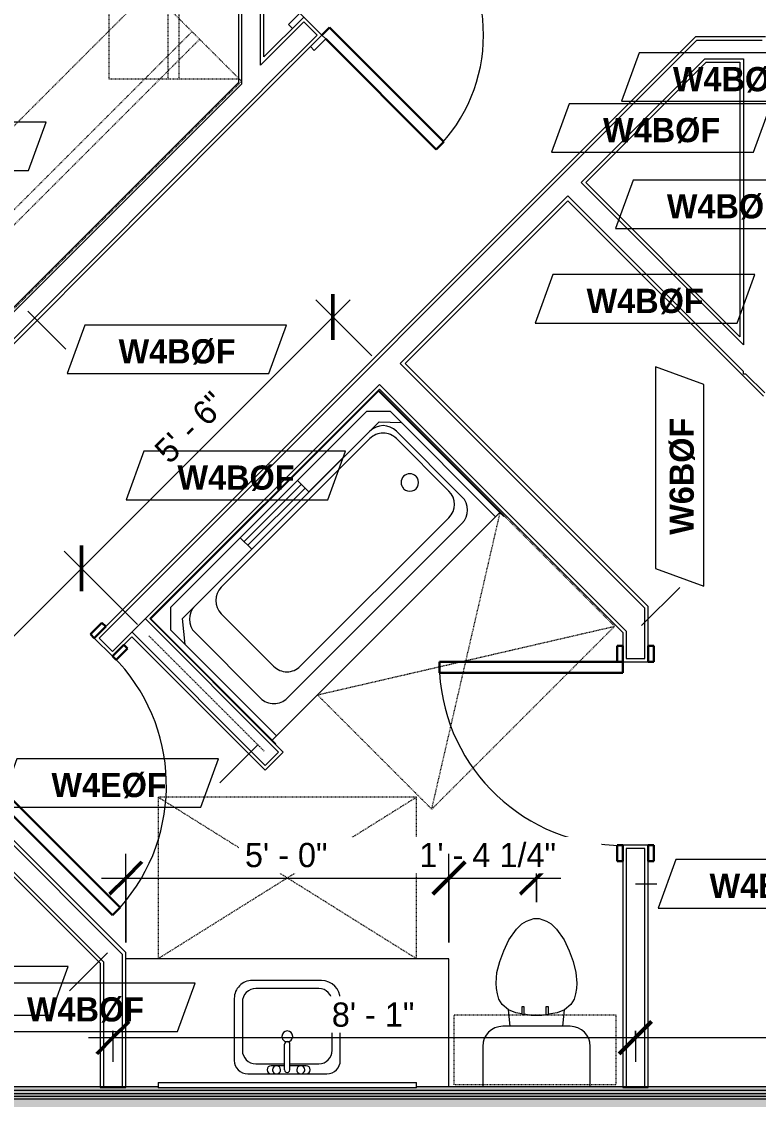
# Model space of a CAD drawing. Header units: inches. Extents: x -4010 to -1872, y 9846 to 12241.
# Drawn here: x -2395.5 to -2258.8, y 10417.9 to 10618 of the extents above; entities that cross this region are included whole.
import ezdxf

# ---------------------------------------------------------------- set-up
doc = ezdxf.new("R2010")
doc.units = ezdxf.units.IN
doc.header["$MEASUREMENT"] = 0
doc.linetypes.add('Dash', pattern=[0.25, 0.125, -0.125])
doc.linetypes.add('Dash 3_32_', pattern=[0.1875, 0.09375, -0.09375])
for name, color, linetype, lineweight in [('0-1', 7, 'Continuous', 5), ('A-ANNO-DIMS', 211, 'Continuous', 9), ('A-ANNO-DIMS-48', 211, 'Continuous', 9), ('A-DETL-1', 90, 'Dash 3_32_', 18), ('A-DOOR-3', 31, 'Continuous', 9), ('A-DOOR-4', 31, 'Continuous', 30), ('A-DOOR-FRAM-3', 31, 'Continuous', 30), ('A-GENM', 5, 'Continuous', 9), ('A-GENM-HDLN', 13, 'Dash', 9), ('A-WALL', 113, 'Continuous', 18), ('A-WALL-2', 250, 'Continuous', 18), ('A-WALL-3', 113, 'Continuous', 9), ('A-WALL-IDEN', 211, 'Continuous', 9), ('I-WALL-2', 241, 'Continuous', 5), ('I-WALL-3', 7, 'Continuous', 9), ('I-WALL-4', 2, 'Continuous', 9), ('P-SANR-FIXT', 6, 'Continuous', 9), ('Q-CASE', 31, 'Continuous', 9), ('Q-CASE-2', 31, 'Dash', 9), ('Q-CASE-HDLN', 31, 'Dash', 9)]:
    doc.layers.add(name, color=color, linetype=linetype, lineweight=lineweight)
doc.styles.add('Century Gothic', font='ufonts.com_century-gothic.ttf', dxfattribs={"height": 4.5})
doc.styles.add('Century Gothic_B', font='GOTHICB.TTF', dxfattribs={"height": 4.5})
doc.dimstyles.new('OD_1__HACK_2', dxfattribs={"dimscale": 12, "dimtxt": 4.698757, "dimasz": 0.5, "dimexe": 0.375, "dimexo": 0.25, "dimgap": 0.0625, "dimtad": 1, "dimdec": 4, "dimrnd": 0.0625, "dimzin": 3, "dimdsep": 46, "dimlunit": 4, "dimtxsty": 'Century Gothic', "dimblk1": 'OBLIQUE', "dimblk2": 'OBLIQUE', "dimsah": 1, "dimcen": 0.09, "dimdle": 0.375, "dimazin": 0, "dimtfac": 1, "dimtdec": 4, "dimtix": 1, "dimtmove": 0, "dimatfit": 3, "dimfxl": 1, "dimtvp": 1, "dimtfill": 1, "dimfrac": 2, "dimtolj": 1, "dimtzin": 0, "dimarcsym": 2})

# ---------------------------------------------------------------- blocks, each defined once
blk = doc.blocks.new('CTR - 1st Phase - Common Walls_rvt-1-UNITS PLANS - 3RD FLOOR')
at = {"layer": 'I-WALL-2'}
for points in [[(-2076.17, 10419.6), (-2076.17, 10420.23), (-2322.22, 10420.23), (-2322.22, 10420.04), (-2370.22, 10420.04), (-2370.22, 10420.23), (-2437.91, 10420.23), (-2437.28, 10419.6), (-2088.01, 10419.6)], [(-2076.17, 10418.48), (-2076.17, 10418.98), (-2437.54, 10418.98), (-2437.04, 10418.48), (-2088.01, 10418.48)], [(-2076.17, 10418.98), (-2076.17, 10419.6), (-2437.28, 10419.6), (-2436.66, 10418.98), (-2088.01, 10418.98)], [(-2076.17, 10412.48), (-2076.17, 10417.98), (-2437.25, 10417.98), (-2435.06, 10415.79), (-2438.37, 10412.48), (-2088.01, 10412.48)], [(-2076.17, 10417.98), (-2076.17, 10418.48), (-2437.75, 10418.48), (-2437.25, 10417.98), (-2088.01, 10417.98)]]:
    blk.add_hatch(color=256, dxfattribs=at).paths.add_polyline_path(points, flags=0)
at = {"layer": 'A-WALL-2'}
for p, q in [((-2076.17, 10419.6), (-2437.28, 10419.6)), ((-2076.17, 10418.98), (-2436.66, 10418.98)), ((-2076.17, 10418.48), (-2436.16, 10418.48)), ((-2076.17, 10417.98), (-2435.66, 10417.98))]:
    blk.add_line(p, q, dxfattribs=at)
at = {"layer": 'I-WALL-3'}
for p, q in [((-2370.22, 10420.23), (-2437.91, 10420.23)), ((-2076.17, 10420.23), (-2322.22, 10420.23))]:
    blk.add_line(p, q, dxfattribs=at)
blk = doc.blocks.new('SWING - SINGLE - FLUSH - 2-10 x 6-8 - PRIVACY-3199407-UNITS PLANS - 3RD FLOOR')
at = {"layer": 'A-DOOR-3'}
blk.add_arc((17, 2.37), 34.07, 93.3657, 180, dxfattribs=at)
at = {"layer": 'A-DOOR-4'}
for p, q in [((15, 2.37), (15, 36.38)), ((17, 36.38), (15, 36.38)), ((17, 2.37), (17, 36.38)), ((17, 2.37), (15, 2.37))]:
    blk.add_line(p, q, dxfattribs=at)
at = {"layer": 'A-DOOR-FRAM-3'}
for p, q in [((-17, 3.37), (-20, 3.37)), ((-20, 3.37), (-20, 2.37)), ((-20, 2.37), (-17, 2.37)), ((-17, 2.37), (-17, 3.37)), ((20, 3.37), (17, 3.37)), ((17, 3.37), (17, 2.37)), ((17, 2.37), (20, 2.37)), ((20, 2.37), (20, 3.37)), ((-17, -2.38), (-20, -2.38)), ((-20, -2.38), (-20, -3.38)), ((-20, -3.38), (-17, -3.38)), ((-17, -3.38), (-17, -2.38)), ((20, -2.38), (17, -2.38)), ((17, -2.38), (17, -3.38)), ((17, -3.38), (20, -3.38)), ((20, -3.38), (20, -2.38))]:
    blk.add_line(p, q, dxfattribs=at)
blk = doc.blocks.new('SWING - SINGLE - FLUSH - 2-10 x 6-8 - PRIVACY-3928387-UNITS PLANS - 3RD FLOOR')
at = {"layer": 'A-DOOR-3'}
blk.add_arc((17, 2.37), 34.07, 93.3657, 180, dxfattribs=at)
at = {"layer": 'A-DOOR-4'}
for p, q in [((15, 2.37), (15, 36.38)), ((17, 36.38), (15, 36.38)), ((17, 2.37), (17, 36.38)), ((17, 2.37), (15, 2.37))]:
    blk.add_line(p, q, dxfattribs=at)
at = {"layer": 'A-DOOR-FRAM-3'}
for p, q in [((-17, 3.37), (-20, 3.37)), ((-20, 3.37), (-20, 2.37)), ((-20, 2.37), (-17, 2.37)), ((-17, 2.37), (-17, 3.37)), ((20, 3.37), (17, 3.37)), ((17, 3.37), (17, 2.37)), ((17, 2.37), (20, 2.37)), ((20, 2.37), (20, 3.37)), ((-17, -2.38), (-20, -2.38)), ((-20, -2.38), (-20, -3.38)), ((-20, -3.38), (-17, -3.38)), ((-17, -3.38), (-17, -2.38)), ((20, -2.38), (17, -2.38)), ((17, -2.38), (17, -3.38)), ((17, -3.38), (20, -3.38)), ((20, -3.38), (20, -2.38))]:
    blk.add_line(p, q, dxfattribs=at)
blk = doc.blocks.new('M_Sink Vanity-Square - 500 x 440mm-1352614-UNITS PLANS - 3RD FLOOR')
at = {"layer": 'P-SANR-FIXT'}
for p, q in [((7.96, 7.09), (-6.72, 7.09)), ((3.62, 7.09), (-2.88, 7.09)), ((0.12, 6.33), (0.12, 1.59)), ((1.12, 6.33), (1.12, 1.59)), ((-9.22, 4.59), (-9.22, -6.73)), ((0.12, 5.22), (-5.22, 5.22)), ((-2.88, 5.59), (0.12, 5.59)), ((1.12, 5.59), (3.62, 5.59)), ((6.46, 5.22), (1.12, 5.22)), ((10.46, -6.91), (10.46, 4.59)), ((-7.72, 2.72), (-7.72, -6.23)), ((8.96, -6.23), (8.96, 2.72)), ((-5.22, -8.73), (6.46, -8.73)), ((-5.72, -10.23), (7.14, -10.23))]:
    blk.add_line(p, q, dxfattribs=at)
for centre, radius, start, end in [((-6.72, 4.59), 2.5, 90, 180), ((-2.88, 6.34), 0.75, 90, 270), ((-1.88, 6.34), 0.75, 360, 180), ((-1.88, 6.34), 0.75, 180, 0), ((0.62, 6.33), 0.5, 360, 180), ((2.62, 6.34), 0.75, 360, 180), ((2.62, 6.34), 0.75, 180, 360), ((3.62, 6.34), 0.75, 270, 90), ((7.96, 4.59), 2.5, 360, 90), ((-5.22, 2.72), 2.5, 90, 180), ((6.46, 2.72), 2.5, 0, 90), ((0.62, 0.13), 1, 360, 180), ((0.62, 0.13), 1, 180, 0), ((0.62, 1.59), 0.5, 180, 0), ((-5.72, -6.73), 3.5, 180, 270), ((-5.22, -6.23), 2.5, 180, 270), ((6.46, -6.23), 2.5, 270, 0), ((7.14, -6.91), 3.32, 270, 0)]:
    blk.add_arc(centre, radius, start, end, dxfattribs=at)
blk = doc.blocks.new('Bath Vanity - Bath Vanity 60_-V63-UNITS PLANS - 3RD FLOOR')
at = {"layer": 'Q-CASE'}
for p, q in [((-29.26, -0.19), (-29.26, -24)), ((-29.26, -24), (30.74, -24))]:
    blk.add_line(p, q, dxfattribs=at)
blk = doc.blocks.new('Toilet-Domestic-3D - Toilet-Domestic-3D-V64-UNITS PLANS - 3RD FLOOR')
at = {"layer": 'P-SANR-FIXT'}
for p, q in [((-3.74, 10), (-2.74, 11)), ((-2.74, 11), (-1.87, 11.5)), ((-1.87, 11.5), (-0.5, 12)), ((-0.5, 12), (0.5, 12)), ((0.5, 12), (1.87, 11.5)), ((1.87, 11.5), (2.74, 11)), ((2.74, 11), (3.74, 10)), ((-5.13, 8), (-3.74, 10)), ((3.74, 10), (5.13, 8)), ((-6.06, 6), (-5.13, 8)), ((5.13, 8), (6.06, 6)), ((-6.79, 4), (-6.06, 6)), ((6.06, 6), (6.79, 4)), ((-7.33, 1.99), (-6.79, 4)), ((6.79, 4), (7.33, 1.99)), ((-7.5, 0), (-7.33, 1.99)), ((7.33, 1.99), (7.5, 0)), ((-7.41, -1), (-7.5, 0)), ((-7.24, -2), (-7.41, -1)), ((-6.97, -3), (-7.24, -2)), ((7.24, -2), (6.97, -3)), ((7.41, -1), (7.24, -2)), ((7.5, 0), (7.41, -1)), ((-6.4, -4), (-6.97, -3)), ((-5.21, -5), (-6.4, -4)), ((6.4, -4), (5.21, -5)), ((6.97, -3), (6.4, -4)), ((-3.84, -5.5), (-5.21, -5)), ((-4.86, -8.02), (-5.21, -5)), ((-2.75, -5.69), (-3.84, -5.5)), ((-1, -6), (-2.26, -5.78)), ((1, -6), (-1, -6)), ((1.75, -5.87), (1, -6)), ((3.84, -5.5), (2.24, -5.78)), ((5.21, -5), (3.84, -5.5)), ((4.86, -8.02), (5.21, -5)), ((6.25, -8.02), (-6.25, -8.02)), ((-9.98, -11.75), (-9.98, -19.29)), ((9.98, -19.29), (9.98, -11.75))]:
    blk.add_line(p, q, dxfattribs=at)
for centre, start, end in [((-6.25, -11.75), 90, 180), ((6.25, -11.75), 0, 90)]:
    blk.add_arc(centre, 3.73, start, end, dxfattribs=at)
blk = doc.blocks.new('300 Series Wall Hung Cabinet_326 - 30_-2909953-UNITS PLANS - 3RD FLOOR')
at = {"layer": 'Q-CASE'}
for p, q in [((-2.01, 14.69), (-2.5, 14.69)), ((-2.5, 14.69), (-2.5, 13.19)), ((-2.01, 13.19), (-2.01, 14.69)), ((2.49, 14.69), (2, 14.69)), ((2, 14.69), (2, 13.19)), ((2.49, 13.19), (2.49, 14.69)), ((-2.01, 13.19), (-2.5, 13.19)), ((2.49, 13.19), (2, 13.19))]:
    blk.add_line(p, q, dxfattribs=at)
at = {"layer": 'Q-CASE-2'}
for p, q in [((-15, 0.19), (-15, 13.19)), ((-15, 13.19), (15, 13.19)), ((15, 13.19), (15, 0.19)), ((15, 0.19), (-15, 0.19))]:
    blk.add_line(p, q, dxfattribs=at)
blk = doc.blocks.new('BATHROOM MIRROR - BATHROOM MIRROR 48_-3123886-UNITS PLANS - 3RD FLOOR')
at = {"layer": 'Q-CASE'}
for p, q in [((-23.26, -23), (24.74, -23)), ((-23.26, -23), (-23.26, -24)), ((24.74, -24), (-23.26, -24)), ((24.74, -24), (24.74, -23))]:
    blk.add_line(p, q, dxfattribs=at)
blk = doc.blocks.new('CTS6032CP - CTS6032CP-3806613-UNITS PLANS - 3RD FLOOR')
at = {"layer": 'P-SANR-FIXT'}
for p, q in [((0, -33), (0, 0)), ((0, 0), (60, 0)), ((0.12, -33), (0.12, -0.13)), ((0.12, -0.13), (59.88, -0.13)), ((1.25, -4.25), (4.25, -1.25)), ((4.25, -1.25), (55.69, -1.25)), ((22.5, -4.25), (22.5, -1.25)), ((37.5, -1.25), (37.5, -4.25)), ((55.69, -1.25), (58.75, -4.31)), ((59.88, -0.13), (59.88, -33)), ((60, 0), (60, -33)), ((37.5, -2.25), (22.5, -2.25)), ((22.5, -3.25), (37.5, -3.25)), ((1.25, -32), (1.25, -4.25)), ((1.25, -8.02), (4.31, -4.25)), ((4.31, -4.25), (22.5, -4.25)), ((7.6, -4.27), (53.48, -4.27)), ((52.5, -5.25), (13.5, -5.25)), ((37.5, -4.25), (55.94, -4.25)), ((55.94, -4.25), (58.75, -7.23)), ((58.75, -4.31), (58.75, -32)), ((4.1, -24.96), (4.1, -7.77)), ((56.98, -7.77), (56.98, -24.96)), ((10, -8.75), (10, -22.5)), ((56, -22.5), (56, -8.75)), ((13.5, -26), (52.5, -26)), ((53.48, -28.46), (7.6, -28.46)), ((1.25, -32), (0.12, -32)), ((1.25, -32), (58.75, -32)), ((59.88, -32), (58.75, -32)), ((0, -33), (0.12, -33)), ((59.88, -33), (60, -33))]:
    blk.add_line(p, q, dxfattribs=at)
for centre, radius, start, end in [((7.6, -7.77), 3.5, 90, 180), ((13.5, -8.75), 3.5, 90, 180), ((52.5, -8.75), 3.5, 360, 90), ((53.48, -7.77), 3.5, 0, 90), ((52, -16.25), 1.62, 0, 180), ((52, -16.25), 1.63, 180, 360), ((13.5, -22.5), 3.5, 180, 270), ((52.5, -22.5), 3.5, 270, 0), ((7.6, -24.96), 3.5, 180, 270), ((53.48, -24.96), 3.5, 270, 0)]:
    blk.add_arc(centre, radius, start, end, dxfattribs=at)
blk = doc.blocks.new('ADA Clearances - 30_x48_-V65-UNITS PLANS - 3RD FLOOR')
at = {"layer": 'A-GENM-HDLN'}
for p, q in [((-15, -24), (15, 24)), ((15, -24), (-14.92, 23.87)), ((15, 24), (-14, 24)), ((15, -24), (15, 24)), ((-15, -24), (15, -24))]:
    blk.add_line(p, q, dxfattribs=at)
blk = doc.blocks.new('OD_CW_Closet - OD_CW_Closet-3809433-UNITS PLANS - 3RD FLOOR')
at = {"layer": 'Q-CASE-HDLN'}
for p, q in [((0.74, -24), (0.74, 0)), ((0.74, 0), (67.55, 0)), ((67.55, 0), (67.55, -24)), ((0.74, -11), (67.55, -11)), ((0.74, -13), (67.55, -13)), ((67.55, -24), (0.74, -24))]:
    blk.add_line(p, q, dxfattribs=at)
blk = doc.blocks.new('OD_CW_Closet - OD_CW_Closet-3810279-UNITS PLANS - 3RD FLOOR')
at = {"layer": 'Q-CASE-HDLN'}
for p, q in [((0.74, -24), (0.74, 0)), ((0.74, 0), (87.24, 0)), ((87.24, 0), (87.24, -24)), ((0.74, -11), (87.24, -11)), ((0.74, -13), (87.24, -13)), ((87.24, -24), (0.74, -24))]:
    blk.add_line(p, q, dxfattribs=at)
blk = doc.blocks.new('ADA Clearances - 30_x48_-V84-UNITS PLANS - 3RD FLOOR')
at = {"layer": 'A-GENM-HDLN'}
for p, q in [((15, -24), (-15, 24)), ((-15, -24), (15, 24)), ((15, 24), (-15, 24)), ((-15, 24), (-15, -24)), ((-15, -24), (15, -24))]:
    blk.add_line(p, q, dxfattribs=at)
blk = doc.blocks.new('SWING - DOUBLE - FLUSH - 5-0 x 6-8 - DUMMY-3948979-UNITS PLANS - 3RD FLOOR')
at = {"layer": 'A-DOOR-3'}
for p, q in [((-33, 2.375), (-33, 3.375)), ((-33, 3.375), (-30, 3.375)), ((-30, 2.375), (-33, 2.375)), ((-30, 3.375), (-30, 2.375)), ((30, 2.375), (30, 3.375)), ((30, 3.375), (33, 3.375)), ((33, 2.375), (30, 2.375)), ((33, 3.375), (33, 2.375)), ((-33, -2.375), (-30, -2.375)), ((-33, -3.375), (-33, -2.375)), ((-30, -3.375), (-33, -3.375)), ((-30, -2.375), (-30, -3.375)), ((30, -2.375), (33, -2.375)), ((30, -3.375), (30, -2.375)), ((33, -3.375), (30, -3.375)), ((33, -2.375), (33, -3.375))]:
    blk.add_line(p, q, dxfattribs=at)
for centre, start, end in [((-30, -2.375), 270, 0), ((30, -2.375), 180, 270)]:
    blk.add_arc(centre, 30, start, end, dxfattribs=at)
at = {"layer": 'A-DOOR-4'}
for p, q in [((-28, -2.375), (-30, -2.375)), ((-30, -3.375), (-30, -32.375)), ((-28, -32.375), (-28, -2.375)), ((28, -2.375), (30, -2.375)), ((28, -32.375), (28, -2.375)), ((30, -3.375), (30, -32.375)), ((-30, -32.375), (-28, -32.375)), ((30, -32.375), (28, -32.375))]:
    blk.add_line(p, q, dxfattribs=at)
blk = doc.blocks.new('DIMBLOCK22-UNITS PLANS - 3RD FLOOR')
at = {"layer": 'A-ANNO-DIMS-48', "lineweight": 50}
for p, q in [((-2337.75, 10563.14), (-2337.75, 10567.38)), ((-2337.75, 10563.14), (-2337.75, 10558.9)), ((-2384.42, 10516.47), (-2384.42, 10520.71)), ((-2384.42, 10516.47), (-2384.42, 10512.23))]:
    blk.add_line(p, q, dxfattribs=at)
at = {"layer": 'A-ANNO-DIMS-48'}
for p, q in [((-2334.57, 10566.32), (-2384.42, 10516.47)), ((-2330.55, 10555.94), (-2340.94, 10566.32)), ((-2337.75, 10563.14), (-2330.55, 10555.94)), ((-2374.04, 10506.08), (-2387.61, 10519.65)), ((-2384.42, 10516.47), (-2374.04, 10506.08))]:
    blk.add_line(p, q, dxfattribs=at)
at = {"layer": 'A-ANNO-DIMS-48', "color": 0, "insert": (-2371.26, 10538.85), "char_height": 4.5, "width": 18.8845, "attachment_point": 1, "rotation": 45, "line_spacing_factor": 0.984502, "style": 'Century Gothic', "bg_fill": 3, "box_fill_scale": 1.25, "bg_fill_color": 256, "bg_fill_true_color": 13158600, "bg_fill_transparency": 0}
blk.add_mtext('5\' - 6"', dxfattribs=at)
blk = doc.blocks.new('_Oblique')
at = {"color": 0, "linetype": 'ByBlock', "lineweight": -2}
blk.add_line((-0.5, -0.5), (0.5, 0.5), dxfattribs=at)
blk = doc.blocks.new('DIMBLOCK23-UNITS PLANS - 3RD FLOOR')
at = {"layer": 'A-ANNO-DIMS-48'}
for p, q in [((-2374.04, 10506.08), (-2387.61, 10519.65)), ((-2384.42, 10516.47), (-2417.66, 10483.24)), ((-2384.42, 10516.47), (-2374.04, 10506.08)), ((-2410.45, 10476.03), (-2420.84, 10486.42)), ((-2417.66, 10483.24), (-2410.45, 10476.03))]:
    blk.add_line(p, q, dxfattribs=at)
at = {"layer": 'A-ANNO-DIMS-48', "lineweight": 50}
for p, q in [((-2384.42, 10516.47), (-2384.42, 10520.71)), ((-2384.42, 10516.47), (-2384.42, 10512.23)), ((-2417.66, 10483.24), (-2417.66, 10487.48)), ((-2417.66, 10483.24), (-2417.66, 10478.99))]:
    blk.add_line(p, q, dxfattribs=at)
at = {"layer": 'A-ANNO-DIMS-48', "color": 0, "insert": (-2412.45, 10497.66), "char_height": 4.5, "width": 23.091, "attachment_point": 1, "rotation": 45, "line_spacing_factor": 0.984502, "style": 'Century Gothic', "bg_fill": 3, "box_fill_scale": 1.25, "bg_fill_color": 256, "bg_fill_true_color": 13158600, "bg_fill_transparency": 0}
blk.add_mtext('3\' - 11"', dxfattribs=at)
blk = doc.blocks.new('DIMBLOCK25-UNITS PLANS - 3RD FLOOR')
at = {"layer": 'A-ANNO-DIMS-48', "lineweight": 50}
for p, q in [((-2378.6, 10429.39), (-2375.6, 10432.39)), ((-2281.6, 10429.39), (-2278.6, 10432.39)), ((-2378.6, 10429.39), (-2381.6, 10426.39)), ((-2281.6, 10429.39), (-2284.6, 10426.39))]:
    blk.add_line(p, q, dxfattribs=at)
at = {"layer": 'A-ANNO-DIMS-48'}
for p, q in [((-2383.1, 10429.39), (-2281.6, 10429.39)), ((-2378.6, 10430.63), (-2378.6, 10424.89)), ((-2378.6, 10429.39), (-2378.6, 10430.63)), ((-2281.6, 10430.63), (-2281.6, 10424.89)), ((-2281.6, 10429.39), (-2281.6, 10430.63))]:
    blk.add_line(p, q, dxfattribs=at)
at = {"layer": 'A-ANNO-DIMS-48', "color": 0, "insert": (-2337.96, 10435.91), "char_height": 4.5, "width": 18.8845, "attachment_point": 1, "line_spacing_factor": 0.984502, "style": 'Century Gothic', "bg_fill": 3, "box_fill_scale": 1.25, "bg_fill_color": 256, "bg_fill_true_color": 13158600, "bg_fill_transparency": 0}
blk.add_mtext('8\' - 1"', dxfattribs=at)
blk = doc.blocks.new('DIMBLOCK26-UNITS PLANS - 3RD FLOOR')
at = {"layer": 'A-ANNO-DIMS-48', "lineweight": 50}
for p, q in [((-2281.6, 10429.39), (-2278.6, 10432.39)), ((-2104.82, 10429.39), (-2101.82, 10432.39)), ((-2281.6, 10429.39), (-2284.6, 10426.39)), ((-2104.82, 10429.39), (-2107.82, 10426.39))]:
    blk.add_line(p, q, dxfattribs=at)
at = {"layer": 'A-ANNO-DIMS-48'}
for p, q in [((-2281.6, 10430.63), (-2281.6, 10424.89)), ((-2281.6, 10429.39), (-2281.6, 10430.63)), ((-2281.6, 10429.39), (-2100.32, 10429.39)), ((-2104.82, 10430.63), (-2104.82, 10424.89)), ((-2104.82, 10429.39), (-2104.82, 10430.63))]:
    blk.add_line(p, q, dxfattribs=at)
at = {"layer": 'A-ANNO-DIMS-48', "color": 0, "insert": (-2208.57, 10435.91), "char_height": 4.5, "width": 36.8741, "attachment_point": 1, "line_spacing_factor": 0.984502, "style": 'Century Gothic', "bg_fill": 3, "box_fill_scale": 1.25, "bg_fill_color": 256, "bg_fill_true_color": 13158600, "bg_fill_transparency": 0}
blk.add_mtext('14\' - 8 3/4"', dxfattribs=at)
blk = doc.blocks.new('DIMBLOCK63-UNITS PLANS - 3RD FLOOR')
at = {"layer": 'A-ANNO-DIMS-48'}
for p, q in [((-2316.22, 10447.04), (-2316.22, 10463.51)), ((-2299.97, 10454.52), (-2299.97, 10463.51)), ((-2320.72, 10459.01), (-2295.47, 10459.01)), ((-2316.22, 10459.01), (-2316.22, 10447.04)), ((-2299.97, 10459.01), (-2299.97, 10454.52))]:
    blk.add_line(p, q, dxfattribs=at)
at = {"layer": 'A-ANNO-DIMS-48', "lineweight": 50}
for p, q in [((-2316.22, 10459.01), (-2313.22, 10462.01)), ((-2299.97, 10459.01), (-2296.97, 10462.01)), ((-2316.22, 10459.01), (-2319.22, 10456.01)), ((-2299.97, 10459.01), (-2302.97, 10456.01))]:
    blk.add_line(p, q, dxfattribs=at)
at = {"layer": 'A-ANNO-DIMS-48', "color": 0, "insert": (-2321.71, 10465.53), "char_height": 4.5, "width": 32.6676, "attachment_point": 1, "line_spacing_factor": 0.984502, "style": 'Century Gothic', "bg_fill": 3, "box_fill_scale": 1.25, "bg_fill_color": 256, "bg_fill_true_color": 13158600, "bg_fill_transparency": 0}
blk.add_mtext('1\' - 4 1/4"', dxfattribs=at)
blk = doc.blocks.new('DIMBLOCK64-UNITS PLANS - 3RD FLOOR')
at = {"layer": 'A-ANNO-DIMS-48'}
for p, q in [((-2376.22, 10447.04), (-2376.22, 10463.51)), ((-2316.22, 10447.04), (-2316.22, 10463.51)), ((-2380.72, 10459.01), (-2311.72, 10459.01)), ((-2376.22, 10459.01), (-2376.22, 10447.04)), ((-2316.22, 10459.01), (-2316.22, 10447.04))]:
    blk.add_line(p, q, dxfattribs=at)
at = {"layer": 'A-ANNO-DIMS-48', "lineweight": 50}
for p, q in [((-2376.22, 10459.01), (-2373.22, 10462.01)), ((-2316.22, 10459.01), (-2313.22, 10462.01)), ((-2376.22, 10459.01), (-2379.22, 10456.01)), ((-2316.22, 10459.01), (-2319.22, 10456.01))]:
    blk.add_line(p, q, dxfattribs=at)
at = {"layer": 'A-ANNO-DIMS-48', "color": 0, "insert": (-2354.09, 10465.53), "char_height": 4.5, "width": 18.8845, "attachment_point": 1, "line_spacing_factor": 0.984502, "style": 'Century Gothic', "bg_fill": 3, "box_fill_scale": 1.25, "bg_fill_color": 256, "bg_fill_true_color": 13158600, "bg_fill_transparency": 0}
blk.add_mtext('5\' - 0"', dxfattribs=at)
blk = doc.blocks.new('Wall Tag - Arch Wall-3956453-UNITS PLANS - 3RD FLOOR')
at = {"layer": 'A-WALL-IDEN'}
for p, q in [((-0.3561, 0.0937), (-0.4244, -0.0937)), ((0.4244, 0.0937), (-0.3561, 0.0937)), ((0.3561, -0.0937), (0.4244, 0.0937)), ((-0.4244, -0.0937), (0.3561, -0.0937))]:
    blk.add_line(p, q, dxfattribs=at)

msp = doc.modelspace()

# ---------------------------------------------------------------- linework, layer by layer
at = {"layer": 'A-DETL-1'}
msp.add_line((-2350.51592, 10482.56371), (-2371.91464, 10503.96243), dxfattribs=at)
at = {"layer": 'A-WALL'}
for p, q in [((-2354.68624, 10606.40289), (-2354.68624, 10675.7269)), ((-2351.18624, 10609.90289), (-2351.18624, 10675.7269)), ((-2343.16049, 10617.92864), (-2351.18624, 10609.90289)), ((-2340.68562, 10615.45377), (-2343.16049, 10617.92864)), ((-2350.56124, 10605.57815), (-2340.68562, 10615.45377)), ((-2270.1822, 10614.5394), (-2381.16928, 10503.55232)), ((-2270.1822, 10614.5394), (-2258.07374, 10614.5394)), ((-2291.69154, 10588.08031), (-2268.73245, 10611.0394)), ((-2268.73245, 10611.0394), (-2261.57374, 10611.0394)), ((-2261.57374, 10611.0394), (-2261.57374, 10557.9625)), ((-2354.68624, 10606.40289), (-2416.06009, 10545.02904)), ((-2350.56124, 10605.57815), (-2351.18624, 10604.95315)), ((-2449.55767, 10506.58171), (-2351.18624, 10604.95315)), ((-2291.69154, 10588.08031), (-2261.57374, 10557.9625)), ((-2325.24844, 10554.52341), (-2294.16642, 10585.60543)), ((-2294.16642, 10585.60543), (-2261.57374, 10553.01276)), ((-2279.84569, 10509.12066), (-2325.24844, 10554.52341)), ((-2261.57374, 10552.5394), (-2261.57374, 10553.01276)), ((-2261.10038, 10552.5394), (-2261.57374, 10552.5394)), ((-2257.60038, 10549.0394), (-2261.10038, 10552.5394)), ((-2378.6944, 10501.07744), (-2329.13753, 10550.63432)), ((-2283.34569, 10504.84248), (-2329.13753, 10550.63432)), ((-2279.84569, 10499.73993), (-2279.84569, 10509.12066)), ((-2372.62459, 10507.14726), (-2347.87586, 10482.39852)), ((-2381.16928, 10503.55232), (-2378.6944, 10501.07744)), ((-2375.09947, 10504.67238), (-2350.35073, 10479.92364)), ((-2283.34569, 10504.84248), (-2283.34569, 10499.73993)), ((-2283.34569, 10499.73993), (-2279.84569, 10499.73993)), ((-2350.35073, 10479.92364), (-2347.87586, 10482.39852)), ((-2376.84569, 10444.90031), (-2405.85861, 10473.91324)), ((-2279.84569, 10464.48993), (-2283.34569, 10464.48993)), ((-2283.34569, 10464.48993), (-2283.34569, 10420.11493)), ((-2279.84569, 10420.11493), (-2279.84569, 10464.48993)), ((-2380.34569, 10443.45057), (-2397.49736, 10460.60224)), ((-2380.34569, 10443.45057), (-2380.34569, 10420.11493)), ((-2376.84569, 10444.90031), (-2376.84569, 10420.11493))]:
    msp.add_line(p, q, dxfattribs=at)
at = {"layer": 'A-WALL-3'}
for p, q in [((-2355.31124, 10675.1019), (-2355.31124, 10606.66178)), ((-2350.56124, 10611.41178), (-2350.56124, 10675.1019)), ((-2343.16049, 10618.81252), (-2350.56124, 10611.41178)), ((-2339.80173, 10615.45377), (-2343.16049, 10618.81252)), ((-2270.44108, 10615.1644), (-2382.05316, 10503.55232)), ((-2350.56124, 10604.69426), (-2339.80173, 10615.45377)), ((-2257.44874, 10615.1644), (-2270.44108, 10615.1644)), ((-2290.80766, 10588.08031), (-2268.47357, 10610.4144)), ((-2268.47357, 10610.4144), (-2262.19874, 10610.4144)), ((-2262.19874, 10610.4144), (-2262.19874, 10559.47139)), ((-2355.31124, 10606.66178), (-2416.06009, 10545.91293)), ((-2449.55767, 10505.69782), (-2350.56124, 10604.69426)), ((-2262.19874, 10559.47139), (-2290.80766, 10588.08031)), ((-2324.36456, 10554.52341), (-2294.16642, 10584.72155)), ((-2294.16642, 10584.72155), (-2257.85926, 10548.4144)), ((-2279.22069, 10509.37954), (-2324.36456, 10554.52341)), ((-2329.3143, 10549.57366), (-2329.13753, 10549.75044)), ((-2329.13753, 10549.75044), (-2283.97069, 10504.5836)), ((-2279.22069, 10499.11493), (-2279.22069, 10509.37954)), ((-2382.05316, 10503.55232), (-2378.6944, 10500.19356)), ((-2378.6944, 10500.19356), (-2375.09947, 10503.7885)), ((-2283.97069, 10504.5836), (-2283.97069, 10499.11493)), ((-2283.97069, 10499.11493), (-2279.22069, 10499.11493)), ((-2376.22069, 10445.1592), (-2404.97473, 10473.91324)), ((-2279.22069, 10465.11493), (-2283.97069, 10465.11493)), ((-2283.97069, 10465.11493), (-2283.97069, 10420.11493)), ((-2279.22069, 10420.11493), (-2279.22069, 10465.11493)), ((-2397.49736, 10459.71836), (-2380.97069, 10443.19168)), ((-2376.22069, 10420.11493), (-2376.22069, 10445.1592)), ((-2380.97069, 10443.19168), (-2380.97069, 10420.11493)), ((-2380.97069, 10420.11493), (-2376.22069, 10420.11493)), ((-2283.97069, 10420.11493), (-2279.22069, 10420.11493))]:
    msp.add_line(p, q, dxfattribs=at)
at = {"layer": 'A-WALL-IDEN'}
for p, q in [((-2280.47187, 10505.85775), (-2273.3936, 10512.93603)), ((-2351.68385, 10483.73164), (-2358.76212, 10476.65336)), ((-2281.59569, 10457.9396), (-2277.61839, 10457.9396))]:
    msp.add_line(p, q, dxfattribs=at)
at = {"layer": 'I-WALL-4'}
for p, q in [((-2375.09947, 10503.7885), (-2350.35073, 10479.03976)), ((-2346.99197, 10482.39852), (-2348.40619, 10483.81273)), ((-2350.35073, 10479.03976), (-2346.99197, 10482.39852))]:
    msp.add_line(p, q, dxfattribs=at)

# ---------------------------------------------------------------- block references
at = {"layer": '0-1'}
msp.add_blockref('CTR - 1st Phase - Common Walls_rvt-1-UNITS PLANS - 3RD FLOOR', (0, 0), dxfattribs=at)
at = {"layer": 'A-DOOR-3'}
for name, p, rotation in [('SWING - DOUBLE - FLUSH - 5-0 x 6-8 - DUMMY-3948979-UNITS PLANS - 3RD FLOOR', (-2320.26791, 10638.34635), 45.00000000015443), ('SWING - SINGLE - FLUSH - 2-10 x 6-8 - PRIVACY-3928387-UNITS PLANS - 3RD FLOOR', (-2392.3946, 10489.85212), 225.0000000000667), ('SWING - SINGLE - FLUSH - 2-10 x 6-8 - PRIVACY-3199407-UNITS PLANS - 3RD FLOOR', (-2281.59569, 10482.11493), 90.00000000004853)]:
    msp.add_blockref(name, p, dxfattribs=dict(at, rotation=rotation))
at = {"layer": 'A-GENM'}
for name, p, rotation in [('ADA Clearances - 30_x48_-V65-UNITS PLANS - 3RD FLOOR', (-2313.05085, 10499.36908), 315.0000000000884), ('ADA Clearances - 30_x48_-V84-UNITS PLANS - 3RD FLOOR', (-2346.22069, 10459.0394), 270.0000000001768)]:
    msp.add_blockref(name, p, dxfattribs=dict(at, rotation=rotation))
at = {"layer": 'A-WALL-IDEN', "xscale": 47.99999999999997, "yscale": 47.99999999999997, "zscale": 47.99999999999997}
for p in [(-2263.82375, 10607.66237), (-2276.78511, 10598.2109), (-2411.36138, 10594.80416), (-2264.95076, 10584.05873), (-2279.83975, 10566.50293), (-2257.02083, 10457.9396), (-2407.24223, 10438.06788)]:
    msp.add_blockref('Wall Tag - Arch Wall-3956453-UNITS PLANS - 3RD FLOOR', p, dxfattribs=at)
at = {"layer": 'A-WALL-IDEN', "xscale": 47.99999999999997, "yscale": 47.99999999999997, "zscale": 47.99999999999997, "rotation": 89.99999999999991}
msp.add_blockref('Wall Tag - Arch Wall-3956453-UNITS PLANS - 3RD FLOOR', (-2273.3936, 10533.53358), dxfattribs=at)
at = {"layer": 'P-SANR-FIXT'}
for name, p, rotation in [('CTS6032CP - CTS6032CP-3806613-UNITS PLANS - 3RD FLOOR', (-2371.74071, 10507.14726), 45.00000000021929), ('M_Sink Vanity-Square - 500 x 440mm-1352614-UNITS PLANS - 3RD FLOOR', (-2345.603, 10429.75673), 180)]:
    msp.add_blockref(name, p, dxfattribs=dict(at, rotation=rotation))
msp.add_blockref('Toilet-Domestic-3D - Toilet-Domestic-3D-V64-UNITS PLANS - 3RD FLOOR', (-2299.97069, 10439.51562), dxfattribs=at)
at = {"layer": 'Q-CASE'}
for name, p, rotation in [('OD_CW_Closet - OD_CW_Closet-3809433-UNITS PLANS - 3RD FLOOR', (-2379.31124, 10606.55291), 90.00000000003328), ('OD_CW_Closet - OD_CW_Closet-3810279-UNITS PLANS - 3RD FLOOR', (-2433.37577, 10562.18533), 45.00000000001427), ('Bath Vanity - Bath Vanity 60_-V63-UNITS PLANS - 3RD FLOOR', (-2345.48298, 10420.0394), 180)]:
    msp.add_blockref(name, p, dxfattribs=dict(at, rotation=rotation))
for name, p in [('300 Series Wall Hung Cabinet_326 - 30_-2909953-UNITS PLANS - 3RD FLOOR', (-2300.22069, 10420.4144)), ('BATHROOM MIRROR - BATHROOM MIRROR 48_-3123886-UNITS PLANS - 3RD FLOOR', (-2346.95839, 10444.0394))]:
    msp.add_blockref(name, p, dxfattribs=at)

# ---------------------------------------------------------------- texts
at = {"layer": 'A-WALL-IDEN', "char_height": 4.5, "width": 26.058, "attachment_point": 1, "style": 'Century Gothic_B'}
for insert in [(-2274.64763, 10609.53367), (-2287.60899, 10600.0822), (-2275.77464, 10585.93003), (-2290.66363, 10568.37423), (-2267.84471, 10459.8109)]:
    msp.add_mtext('W4BØF', dxfattribs=dict(at, insert=insert))
at = {"layer": 'A-WALL-IDEN', "insert": (-2275.2649, 10522.7097), "char_height": 4.5, "width": 26.058, "attachment_point": 1, "rotation": 90, "style": 'Century Gothic_B'}
msp.add_mtext('W6BØF', dxfattribs=at)

# ---------------------------------------------------------------- next in the draw order: dimensions: what is measured, and where the dimension line sits
at = {"layer": 'A-ANNO-DIMS'}
dim = msp.add_linear_dim(base=(-2384.42333, 10516.47112), p1=(-2328.43042, 10553.8163), p2=(-2371.91464, 10503.96243), angle=45, dimstyle='OD_1__HACK_2', override={"dimpost": '<>', "dimfxl": 66.153505}, dxfattribs=at)
dim.commit()
dim.dimension.update_dxf_attribs({"geometry": 'DIMBLOCK22-UNITS PLANS - 3RD FLOOR', "text_midpoint": (-2363.29016, 10542.007)})
for base, p1, p2, override, picture, middle in [((-2299.97069, 10459.01008), (-2316.22069, 10444.0394), (-2299.97069, 10451.51562), {"dimpost": '<>', "dimfxl": 17.887325}, 'DIMBLOCK63-UNITS PLANS - 3RD FLOOR', (-2308.09569, 10462.37259)), ((-2281.59569, 10429.38791), (-2378.59569, 10433.63055), (-2281.59569, 10433.63055), {"dimpost": '<>', "dimfxl": 97}, 'DIMBLOCK25-UNITS PLANS - 3RD FLOOR', (-2330.09569, 10432.5011))]:
    dim = msp.add_linear_dim(base=base, p1=p1, p2=p2, dimstyle='OD_1__HACK_2', override=override, dxfattribs=at)
    dim.commit()
    dim.dimension.update_dxf_attribs({"geometry": picture, "text_midpoint": middle})

# ---------------------------------------------------------------- next in the draw order: linework, layer by layer
at = {"layer": 'A-WALL-IDEN'}
msp.add_line((-2394.38977, 10564.22448), (-2387.3115, 10557.14621), dxfattribs=at)

# ---------------------------------------------------------------- next in the draw order: block references
at = {"layer": 'A-WALL-IDEN', "xscale": 47.99999999999997, "yscale": 47.99999999999997, "zscale": 47.99999999999997}
for p in [(-2366.71394, 10557.14621), (-2355.78812, 10533.70931), (-2383.72271, 10435.01206)]:
    msp.add_blockref('Wall Tag - Arch Wall-3956453-UNITS PLANS - 3RD FLOOR', p, dxfattribs=at)

# ---------------------------------------------------------------- next in the draw order: texts
at = {"layer": 'A-WALL-IDEN', "char_height": 4.5, "width": 26.058, "attachment_point": 1, "style": 'Century Gothic_B'}
for insert in [(-2377.53782, 10559.01751), (-2366.612, 10535.58061), (-2394.54659, 10436.88336)]:
    msp.add_mtext('W4BØF', dxfattribs=dict(at, insert=insert))

# ---------------------------------------------------------------- next in the draw order: dimensions: what is measured, and where the dimension line sits
at = {"layer": 'A-ANNO-DIMS'}
dim = msp.add_linear_dim(base=(-2417.65735, 10483.2371), p1=(-2371.91464, 10503.96243), p2=(-2408.33349, 10473.91324), angle=45, dimstyle='OD_1__HACK_2', override={"dimpost": '<>', "dimfxl": 47.215318}, dxfattribs=at)
dim.commit()
dim.dimension.update_dxf_attribs({"geometry": 'DIMBLOCK23-UNITS PLANS - 3RD FLOOR', "text_midpoint": (-2403.24169, 10502.05546)})
for base, p1, p2, override, picture, middle in [((-2316.22069, 10459.01008), (-2376.22069, 10444.0394), (-2316.22069, 10444.0394), {"dimpost": '<>', "dimfxl": 60}, 'DIMBLOCK64-UNITS PLANS - 3RD FLOOR', (-2346.22069, 10462.12327)), ((-2104.823737, 10429.387912), (-2281.595688, 10433.630553), (-2104.823737, 10433.630553), {"dimpost": '<>', "dimfxl": 176.771952}, 'DIMBLOCK26-UNITS PLANS - 3RD FLOOR', (-2193.209712, 10432.750421))]:
    dim = msp.add_linear_dim(base=base, p1=p1, p2=p2, dimstyle='OD_1__HACK_2', override=override, dxfattribs=at)
    dim.commit()
    dim.dimension.update_dxf_attribs({"geometry": picture, "text_midpoint": middle})

# ---------------------------------------------------------------- next in the draw order: linework, layer by layer
at = {"layer": 'A-WALL-IDEN'}
msp.add_line((-2379.5664, 10445.14615), (-2386.64467, 10438.06788), dxfattribs=at)

# ---------------------------------------------------------------- next in the draw order: block references
at = {"layer": 'A-WALL-IDEN', "xscale": 47.99999999999997, "yscale": 47.99999999999997, "zscale": 47.99999999999997}
msp.add_blockref('Wall Tag - Arch Wall-3956453-UNITS PLANS - 3RD FLOOR', (-2379.35968, 10476.65336), dxfattribs=at)

# ---------------------------------------------------------------- next in the draw order: texts
at = {"layer": 'A-WALL-IDEN', "insert": (-2390.00403, 10478.52466), "char_height": 4.5, "width": 25.6035, "attachment_point": 1, "style": 'Century Gothic_B'}
msp.add_mtext('W4EØF', dxfattribs=at)

doc.saveas('drawing.dxf')
